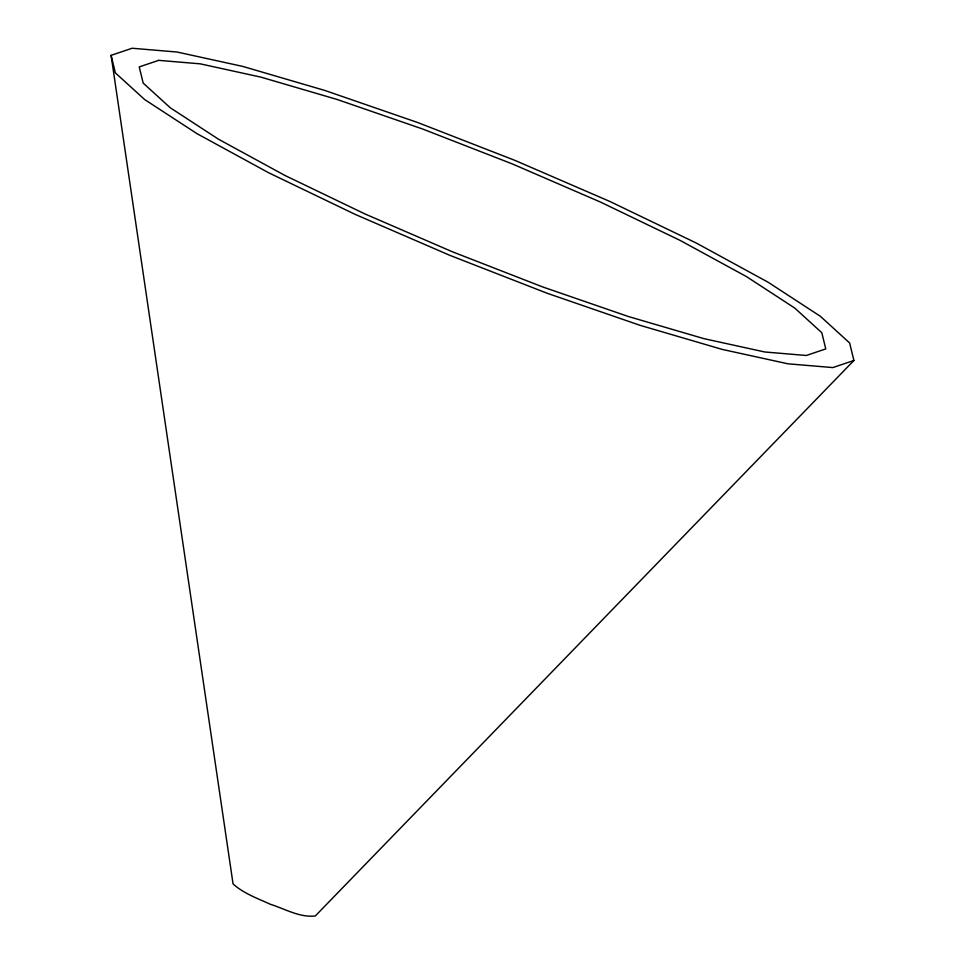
<?xml version="1.0" encoding="UTF-8"?>
<svg xmlns="http://www.w3.org/2000/svg" width="965" height="965" viewBox="0 0 965 965"><rect width="100%" height="100%" fill="white"/><g stroke="black" fill="none" stroke-linecap="round" stroke-linejoin="round"><path stroke-width="1.45" d="M853.904 360.476L315.314 915.954C299.874 917.812 284.808 908.837 270.345 904.265C257.534 898.403 243.675 893.481 233.06 883.928L111.096 55.355L132.145 48.25L177.065 52.026L242.806 66.428L324.867 90.469L417.688 122.519L514.912 160.383L609.928 201.492L696.272 243.035L768.044 282.19L820.347 316.279L849.634 342.973L853.904 360.476L832.855 367.581L787.935 363.805L722.194 349.402L640.133 325.35L547.312 293.312L450.088 255.435L355.072 214.339L268.728 172.795L196.957 133.64L144.654 99.552L115.366 72.858L111.096 55.355M158.694 60.349L139.237 66.911L143.182 83.087L170.25 107.766L218.597 139.274L284.928 175.449L364.722 213.844L452.537 251.841L542.402 286.834L628.191 316.46L704.04 338.679L764.787 351.984L806.306 355.482L825.763 348.92L821.818 332.744L794.75 308.064L746.403 276.557L680.072 240.382L600.278 201.975L512.463 163.99L422.598 128.996L336.809 99.371L260.96 77.152L200.213 63.835L158.694 60.349"/></g></svg>
